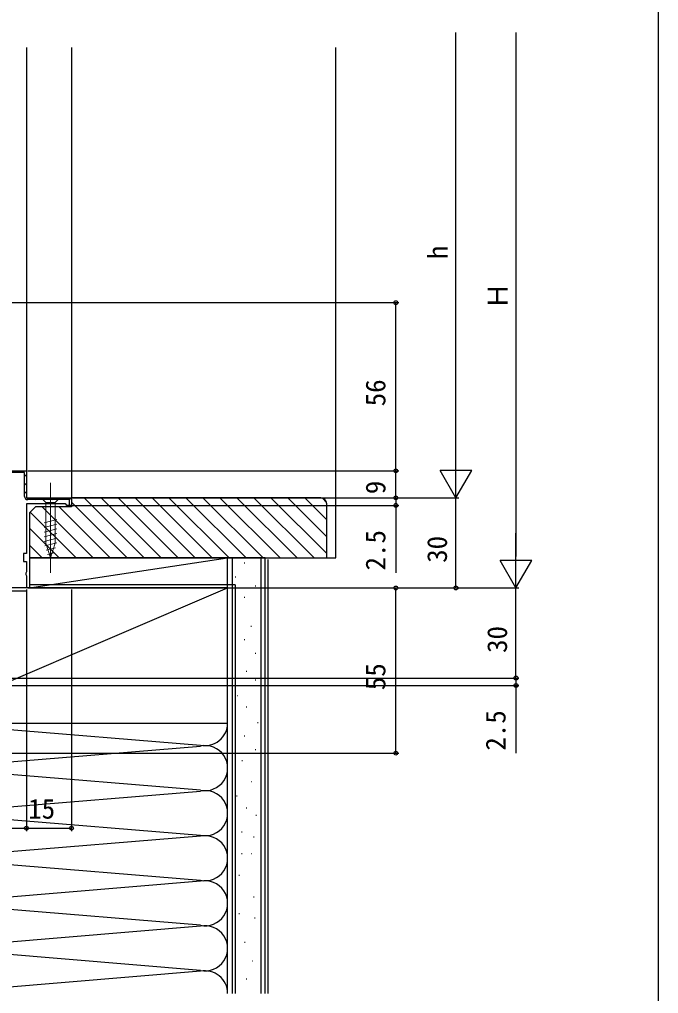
# Model space of a CAD drawing. Units: millimetres, scale not verified. Extents: x -525 to 525, y -783 to 779.
# Drawn here: x 312.2 to 525, y 246.8 to 571.1 of the extents above; entities that cross this region are included whole.
import ezdxf
from ezdxf.enums import TextEntityAlignment as Align

# ---------------------------------------------------------------- set-up
doc = ezdxf.new("R2010")
doc.units = ezdxf.units.MM
doc.header["$LTSCALE"] = 4
for name, color, linetype in [('0-2_YKK_11', 7, 'Continuous'), ('0-4_YKK_12', 2, 'Continuous'), ('0-7_YKK_D', 6, 'Continuous'), ('0-8_YKK_ZWAK', 7, 'Continuous'), ('0-9_YSS_K', 3, 'Continuous'), ('0-A_YSS_KE', 3, 'Continuous')]:
    doc.layers.add(name, color=color, linetype=linetype)
doc.layers.add('0-5_YKK_13', color=4, linetype='Continuous', lineweight=18)
doc.styles.add('ＭＳ ゴシック', font='')
doc.styles.get('ＭＳ ゴシック').set_extended_font_data('MS Gothic')

msp = doc.modelspace()

# ---------------------------------------------------------------- linework, layer by layer
at = {"layer": '0-2_YKK_11'}
for p, q in [((312.344, 420.244), (312.944, 420.844)), ((313.947, 419.019), (314.547, 419.619)), ((313.947, 416.191), (314.547, 416.791)), ((313.947, 413.362), (314.547, 413.962)), ((314.711, 411.297), (315.258, 411.844)), ((317.486, 411.244), (318.086, 411.844)), ((320.315, 411.244), (320.915, 411.844)), ((323.143, 411.244), (323.743, 411.844)), ((325.972, 411.244), (326.572, 411.844)), ((328.8, 411.244), (329.32, 411.764))]:
    msp.add_line(p, q, dxfattribs=at)
for points in [[(309.747, 420.844), (314.547, 420.844), (314.547, 411.844), (329.547, 411.844), (329.547, 409.344), (328.047, 409.344), (327.752, 409.594), (327.456, 409.844), (314.547, 409.844), (314.547, 393.344), (313.547, 393.344), (313.547, 390.644), (314.547, 390.644), (314.547, 387.169), (314.36, 386.779), (314.36, 386.31), (314.547, 385.92), (314.547, 381.844), (264.547, 381.844), (264.547, 351.844), (262.047, 351.844), (262.047, 371.844)], [(309.747, 420.844), (314.547, 420.844), (314.547, 411.844), (329.547, 411.844), (329.547, 409.344), (328.947, 409.344), (328.947, 411.244), (315.047, 411.244)], [(313.947, 412.344), (313.947, 420.244), (309.747, 420.244)]]:
    msp.add_lwpolyline(points, dxfattribs=at)
msp.add_arc((315.047, 412.344), 1.1, 180.00001, 269.99999, dxfattribs=at)
at = {"layer": '0-4_YKK_12'}
for p, q in [((314.547, 561.844), (314.547, 420.344)), ((329.547, 561.844), (329.547, 409.844))]:
    msp.add_line(p, q, dxfattribs=at)
at = {"layer": '0-5_YKK_13'}
for p, q in [((322.548, 416.844), (322.548, 386.844)), ((325.648, 411.844), (319.448, 411.844)), ((319.448, 411.844), (320.998, 410.294)), ((320.998, 410.294), (320.998, 396.76)), ((324.098, 410.294), (320.998, 410.294)), ((325.648, 411.844), (324.098, 410.294)), ((324.098, 396.76), (324.098, 410.294)), ((320.448, 403.551), (324.648, 404.676)), ((320.448, 401.998), (324.648, 403.123)), ((320.448, 400.445), (324.648, 401.57)), ((320.448, 398.892), (324.648, 400.017)), ((320.448, 397.339), (324.648, 398.464)), ((320.706, 395.855), (324.648, 396.911)), ((322.548, 391.844), (320.998, 396.76)), ((322.548, 391.844), (324.098, 396.76)), ((321.158, 394.423), (324.194, 395.237)), ((321.609, 392.991), (323.659, 393.541))]:
    msp.add_line(p, q, dxfattribs=at)
at = {"layer": '0-7_YKK_D'}
for p, q in [((457.547, 422.344), (457.547, 566.844)), ((477.547, 566.844), (477.547, 392.344)), ((305.247, 476.844), (438.547, 476.844)), ((437.547, 420.844), (437.547, 476.844)), ((457.547, 411.844), (457.547, 430.031)), ((315.047, 420.844), (438.547, 420.844)), ((315.047, 420.844), (438.547, 420.844)), ((437.547, 411.844), (437.547, 420.844)), ((457.547, 411.844), (452.297, 420.938)), ((462.797, 420.938), (452.297, 420.938)), ((457.547, 411.844), (462.797, 420.938)), ((437.547, 411.844), (437.547, 414.394)), ((329.947, 409.344), (438.547, 409.344)), ((330.047, 411.844), (458.547, 411.844)), ((330.047, 411.844), (438.547, 411.844)), ((330.047, 411.844), (458.547, 411.844)), ((330.047, 411.844), (438.547, 411.844)), ((437.547, 411.844), (437.547, 409.344)), ((437.547, 409.344), (437.547, 386.824)), ((457.547, 381.844), (457.547, 411.844)), ((477.547, 381.844), (477.547, 400.031)), ((477.547, 381.844), (472.297, 390.938)), ((482.797, 390.938), (472.297, 390.938)), ((477.547, 381.844), (482.797, 390.938)), ((314.547, 381.344), (314.547, 300.844)), ((314.547, 381.344), (314.547, 300.844)), ((315.047, 381.844), (478.547, 381.844)), ((315.047, 381.844), (478.547, 381.844)), ((315.047, 381.844), (458.547, 381.844)), ((315.097, 381.847), (438.547, 381.847)), ((329.547, 381.344), (329.547, 300.844)), ((437.547, 326.844), (437.547, 381.847)), ((477.547, 351.844), (477.547, 381.844)), ((477.547, 351.844), (477.547, 354.394)), ((265.047, 351.844), (478.547, 351.844)), ((265.047, 351.844), (478.547, 351.844)), ((477.547, 351.844), (477.547, 349.344)), ((266.247, 349.344), (478.547, 349.344)), ((477.547, 349.344), (477.547, 326.824)), ((265.547, 326.844), (438.547, 326.844)), ((264.547, 301.844), (314.547, 301.844)), ((314.547, 301.844), (329.547, 301.844))]:
    msp.add_line(p, q, dxfattribs=at)
for centre in [(437.547, 476.844), (437.547, 420.844), (437.547, 420.844), (437.547, 411.844), (437.547, 411.844), (437.547, 409.344), (437.547, 381.847), (457.547, 381.844), (477.547, 351.844), (477.547, 351.844), (477.547, 349.344), (437.547, 326.844), (314.547, 301.844), (314.547, 301.844), (329.547, 301.844)]:
    msp.add_circle(centre, 0.637, dxfattribs=at)
at = {"layer": '0-8_YKK_ZWAK'}
msp.add_lwpolyline([(-525, -782.9), (525, -782.9), (525, 747.1)], dxfattribs=at)
at = {"layer": '0-9_YSS_K'}
for p, q in [((336.767, 391.844), (319.767, 408.844)), ((342.424, 391.844), (325.424, 408.844)), ((348.08, 391.844), (329.547, 410.378)), ((353.737, 391.844), (333.737, 411.844)), ((359.394, 391.844), (339.394, 411.844)), ((365.051, 391.844), (345.051, 411.844)), ((370.708, 391.844), (350.708, 411.844)), ((376.365, 391.844), (356.365, 411.844)), ((382.022, 391.844), (362.022, 411.844)), ((387.678, 391.844), (367.678, 411.844)), ((393.335, 391.844), (373.335, 411.844)), ((398.992, 391.844), (378.992, 411.844)), ((404.649, 391.844), (384.649, 411.844)), ((410.306, 391.844), (390.306, 411.844)), ((414.547, 393.26), (395.963, 411.844)), ((414.547, 398.917), (401.62, 411.844)), ((414.547, 404.573), (407.276, 411.844)), ((414.5, 410.278), (412.981, 411.797)), ((331.11, 391.844), (315.829, 407.126)), ((325.453, 391.844), (315.547, 401.75)), ((319.796, 391.844), (315.547, 396.093)), ((315.547, 381.844), (381.547, 391.844)), ((383.047, 391.844), (383.047, 246.844)), ((387.017, 390.236), (387.217, 390.236)), ((392.547, 391.844), (392.547, 246.844)), ((395.047, 246.844), (395.047, 391.346)), ((384.033, 385.514), (384.233, 385.514)), ((276.547, 336.844), (381.547, 381.844)), ((390.747, 382.53), (390.947, 382.53)), ((387.017, 378.8), (387.217, 378.8)), ((384.033, 373.578), (384.233, 373.578)), ((389.255, 369.102), (389.455, 369.102)), ((387.017, 364.626), (387.217, 364.626)), ((390.747, 360.151), (390.947, 360.151)), ((384.033, 357.167), (384.233, 357.167)), ((387.763, 354.183), (387.963, 354.183)), ((390.747, 351.199), (390.947, 351.199)), ((384.779, 345.977), (384.979, 345.977)), ((387.763, 342.247), (387.963, 342.247)), ((285.579, 336.686), (372.516, 329.502)), ((381.547, 273.121), (381.547, 336.844)), ((391.493, 337.025), (391.693, 337.025)), ((387.017, 332.549), (387.217, 332.549)), ((285.579, 322.002), (372.516, 329.186)), ((390.747, 328.073), (390.947, 328.073)), ((372.516, 314.502), (285.579, 321.686)), ((386.271, 324.343), (386.471, 324.343)), ((389.33, 317.412), (389.53, 317.412)), ((285.579, 307.002), (372.516, 314.186)), ((384.528, 312.61), (384.728, 312.61)), ((387.73, 308.609), (387.93, 308.609)), ((285.579, 306.686), (372.516, 299.502)), ((390.931, 306.208), (391.131, 306.208)), ((372.516, 299.186), (285.579, 292.002)), ((386.129, 300.606), (386.329, 300.606)), ((390.131, 299.005), (390.331, 299.005)), ((386.129, 293.403), (386.329, 293.403)), ((389.33, 293.403), (389.53, 293.403)), ((285.579, 291.686), (372.516, 284.502)), ((385.329, 286.2), (385.529, 286.2)), ((372.516, 284.186), (285.579, 277.002)), ((390.131, 278.998), (390.331, 278.998)), ((372.516, 269.502), (285.579, 276.686)), ((385.329, 273.396), (385.529, 273.396)), ((390.464, 271.971), (390.664, 271.971)), ((372.516, 269.186), (285.579, 262.002)), ((387.188, 263.861), (387.388, 263.861)), ((372.516, 254.502), (285.579, 261.686)), ((389.782, 257.634), (389.982, 257.634)), ((372.516, 254.186), (285.579, 247.002)), ((387.707, 251.666), (387.907, 251.666))]:
    msp.add_line(p, q, dxfattribs=at)
msp.add_lwpolyline([(414.547, 391.844), (417.547, 391.844), (417.547, 561.844)], dxfattribs=at)
msp.add_lwpolyline([(315.547, 381.844), (381.547, 381.844), (381.547, 391.844), (315.547, 391.844)], close=True, dxfattribs=at)
for centre, start, end in [((374.047, 336.844), 258.21646, 0), ((374.047, 321.844), 258.21646, 101.78354), ((374.047, 306.844), 258.21646, 101.78354), ((374.047, 291.844), 258.21646, 101.78354), ((374.047, 276.844), 258.21646, 101.78354), ((374.047, 261.844), 258.21646, 101.78354), ((374.047, 246.844), 359.97892, 101.78354)]:
    msp.add_arc(centre, 7.5, start, end, dxfattribs=at)
at = {"layer": '0-A_YSS_KE'}
for p, q in [((381.547, 246.842), (381.547, 391.844)), ((384.047, 382.844), (315.547, 382.844)), ((384.047, 382.844), (384.047, 246.844))]:
    msp.add_line(p, q, dxfattribs=at)
for points in [[(412.547, 411.844), (329.547, 411.844), (329.547, 408.844), (317.547, 408.844), (315.547, 406.844), (315.547, 391.844)], [(315.547, 391.844), (414.547, 391.844), (414.547, 409.844)], [(394.047, 246.844), (394.047, 391.844), (381.547, 391.844)], [(265.547, 327.844), (265.547, 380.844), (314.547, 380.844)]]:
    msp.add_lwpolyline(points, dxfattribs=at)
msp.add_lwpolyline([(381.547, 336.844), (381.547, 381.844), (276.547, 381.844), (276.547, 336.844)], close=True, dxfattribs=at)
msp.add_arc((412.547, 409.844), 2, 0.00001, 89.99999, dxfattribs=at)

# ---------------------------------------------------------------- texts
at = {"layer": '0-7_YKK_D', "style": 'ＭＳ ゴシック'}
for s, p in [('h', (456.747, 491.322)), ('Ｈ', (476.747, 474.583)), ('56', (436.047, 442.325)), ('9', (436.047, 413.072)), ('2.5', (436.047, 387.659)), ('30', (456.547, 390.197)), ('30', (476.547, 360.197)), ('55', (436.047, 347.8)), ('2.5', (476.047, 327.659))]:
    msp.add_text(s, height=6.598, rotation=90, dxfattribs=at).set_placement(p, align=Align.BOTTOM_LEFT)
msp.add_text('15', height=6.598, dxfattribs=at).set_placement((315.144, 303.044), align=Align.BOTTOM_LEFT)

doc.saveas('drawing.dxf')
